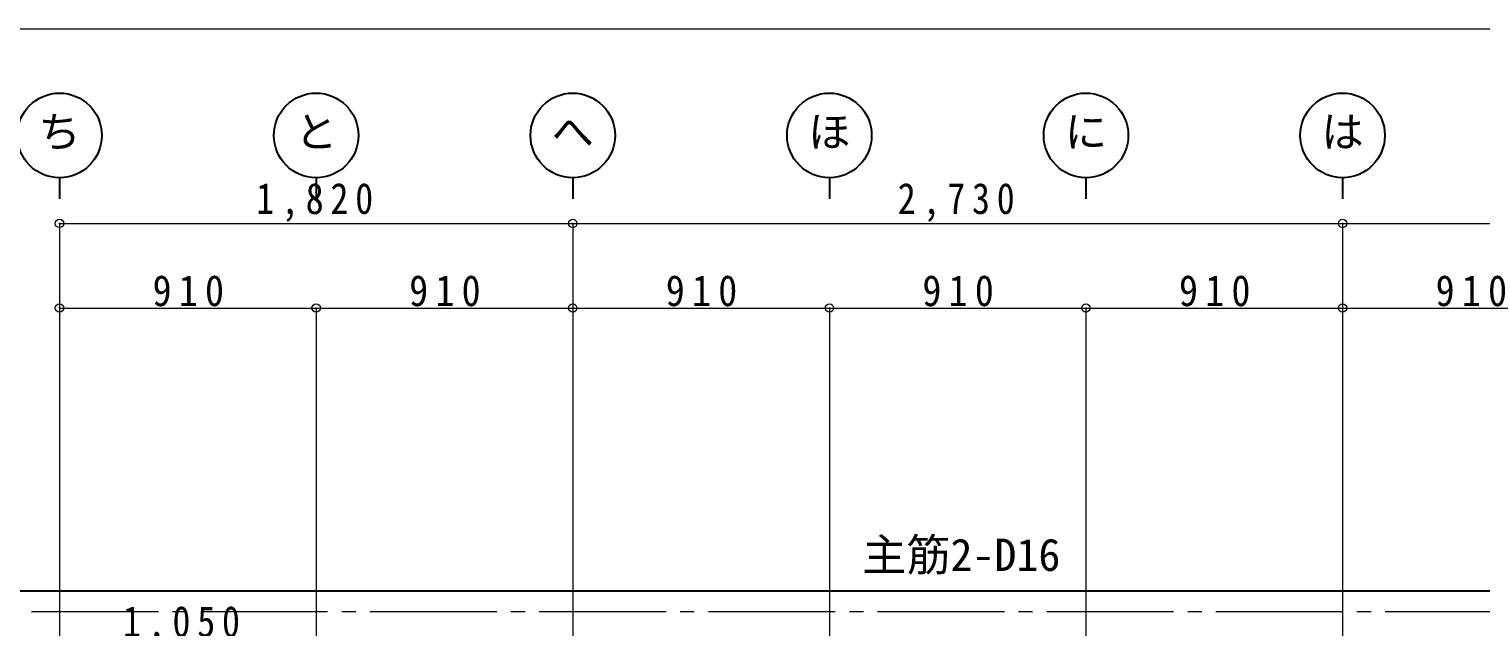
# Model space of a CAD drawing. Units: millimetres at full size. Extents: x 2062 to 26180, y 9042 to 25978.
# Drawn here: x 7218 to 12367, y 23858 to 25978 of the extents above; entities that cross this region are included whole.
import ezdxf
from ezdxf.enums import TextEntityAlignment as Align

# ---------------------------------------------------------------- set-up
doc = ezdxf.new("R2010")
doc.units = ezdxf.units.MM
doc.header["$LTSCALE"] = 50
doc.header["$PDMODE"] = 32
doc.header["$PDSIZE"] = 30
doc.linetypes.add('CHAIN2', pattern=[12, 9, -1, 1, -1])
for name, color, linetype, lineweight in [('8-0_意匠図より', 7, 'Continuous', 9), ('8-1_補助線', 4, 'Continuous', 9), ('8-5_筋交・HD・ABLT', 4, 'CHAIN2', 9), ('8-B_根太・垂木・火打', 7, 'Continuous', 25), ('F-0_特記', 3, 'Continuous', 25), ('F-8', 7, 'Continuous', 25)]:
    doc.layers.add(name, color=color, linetype=linetype, lineweight=lineweight)
doc.styles.add('HGｺﾞｼｯｸM', font='')
doc.styles.add('ＭＳ ゴシック', font='')
doc.styles.get('HGｺﾞｼｯｸM').set_extended_font_data('HGｺﾞｼｯｸM')
doc.styles.get('ＭＳ ゴシック').set_extended_font_data('MS Gothic')

msp = doc.modelspace()

# ---------------------------------------------------------------- linework, layer by layer
at = {"layer": '8-0_意匠図より', "color": 4}
for p, q in [((7326.59, 25289.33), (9146.59, 25289.33)), ((9146.59, 25289.33), (11876.59, 25289.33)), ((11876.59, 25289.33), (13696.59, 25289.33)), ((7326.59, 24989.33), (8236.59, 24989.33)), ((8236.59, 24989.33), (9146.59, 24989.33)), ((9146.59, 24989.33), (10056.59, 24989.33)), ((10056.59, 24989.33), (10966.59, 24989.33)), ((10966.59, 24989.33), (11876.59, 24989.33)), ((11876.59, 24989.33), (12786.59, 24989.33))]:
    msp.add_line(p, q, dxfattribs=at)
at = {"layer": '8-0_意匠図より'}
for p in [(7326.59, 25289.33), (9146.59, 25289.33), (11876.59, 25289.33), (7326.59, 24989.33), (8236.59, 24989.33), (9146.59, 24989.33), (10056.59, 24989.33), (10966.59, 24989.33), (11876.59, 24989.33)]:
    msp.add_point(p, dxfattribs=at)
at = {"layer": '8-5_筋交・HD・ABLT'}
msp.add_line((19077.42, 23912.42), (6327.5, 23912.42), dxfattribs=at)
at = {"layer": '8-B_根太・垂木・火打'}
msp.add_line((14519.35, 23984.94), (6504.67, 23984.94), dxfattribs=at)
at = {"layer": 'F-0_特記', "color": 4, "lineweight": 9}
msp.add_line((26180.42, 25978.47), (2061.5, 25978.47), dxfattribs=at)
at = {"layer": 'F-8'}
for p, q in [((7326.59, 25451.29), (7326.59, 25376.29)), ((8236.59, 25451.29), (8236.59, 25376.29)), ((9146.59, 25451.29), (9146.59, 25376.29)), ((10056.59, 25451.29), (10056.59, 25376.29)), ((10966.59, 25451.29), (10966.59, 25376.29)), ((11876.59, 25451.29), (11876.59, 25376.29))]:
    msp.add_line(p, q, dxfattribs=at)
at = {"layer": 'F-8', "color": 4, "lineweight": 9}
for p, q in [((7326.59, 25289.33), (7326.59, 23789.33)), ((9146.59, 25289.33), (9146.59, 23789.33)), ((11876.59, 25289.33), (11876.59, 23789.33)), ((8236.59, 24989.33), (8236.59, 23789.33)), ((10056.59, 24989.33), (10056.59, 23789.33)), ((10966.59, 24989.33), (10966.59, 23789.33))]:
    msp.add_line(p, q, dxfattribs=at)
at = {"layer": 'F-8'}
for centre in [(7326.59, 25601.29), (8236.59, 25601.29), (9146.59, 25601.29), (10056.59, 25601.29), (10966.59, 25601.29), (11876.59, 25601.29)]:
    msp.add_circle(centre, 150, dxfattribs=at)

# ---------------------------------------------------------------- texts
at = {"layer": '8-0_意匠図より', "char_height": 110, "attachment_point": 7, "style": 'ＭＳ ゴシック'}
for s, insert in [('\\T1.38;\\W0.85;1,820', (8024.09, 25294.33)), ('\\T1.38;\\W0.85;2,730', (10299.09, 25294.33)), ('\\T1.38;\\W0.9;910', (7656.59, 24994.33)), ('\\T1.38;\\W0.9;910', (8566.59, 24994.33)), ('\\T1.38;\\W0.9;910', (9476.59, 24994.33)), ('\\T1.38;\\W0.9;910', (10386.59, 24994.33)), ('\\T1.38;\\W0.9;910', (11296.59, 24994.33)), ('\\T1.38;\\W0.9;910', (12206.59, 24994.33)), ('\\T1.38;\\W0.85;1,050', (7551.59, 23794.33))]:
    msp.add_mtext(s, dxfattribs=dict(at, insert=insert))
at = {"layer": '8-1_補助線', "style": 'ＭＳ ゴシック'}
msp.add_text('主筋2-D16', height=114.6, dxfattribs=at).set_placement((10173.37, 24022.7), align=Align.BOTTOM_LEFT)
at = {"layer": 'F-8', "style": 'HGｺﾞｼｯｸM'}
for s, p in [('ち', (7251.59, 25526.29)), ('と', (8161.59, 25526.29)), ('へ', (9071.59, 25526.29)), ('ほ', (9981.59, 25526.29)), ('に', (10891.59, 25526.29)), ('は', (11801.59, 25526.29))]:
    msp.add_text(s, height=110, dxfattribs=at).set_placement(p, align=Align.BOTTOM_LEFT)

doc.saveas('drawing.dxf')
